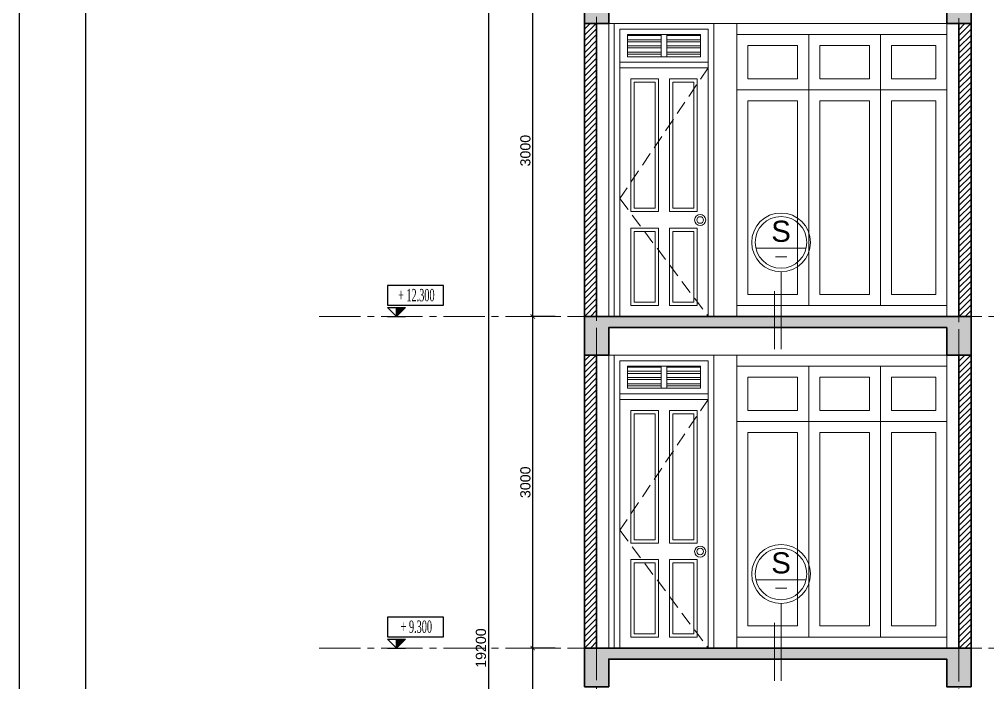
# Model space of a CAD drawing. Header units: millimetres. Extents: x 522695 to 636011, y 461124 to 505319.
# Drawn here: x 582372 to 591140, y 484053 to 490053 of the extents above; entities that cross this region are included whole.
import ezdxf
from ezdxf.enums import TextEntityAlignment as Align

# ---------------------------------------------------------------- set-up
doc = ezdxf.new("R2010")
doc.units = ezdxf.units.MM
doc.header["$LTSCALE"] = 500
doc.header["$MEASUREMENT"] = 0
doc.linetypes.add('CENTER2', pattern=[1.125, 0.75, -0.125, 0.125, -0.125])
doc.linetypes.add('DASHED2', pattern=[0.375, 0.25, -0.125])
doc.layers.get('0').update_dxf_attribs({"linetype": 'CONTINUOUS'})
doc.layers.get('DEFPOINTS').update_dxf_attribs({"color": 250, "linetype": 'CONTINUOUS'})
for name, color, linetype, lineweight in [('DH_CAT', 3, 'CONTINUOUS', 35), ('DH_HATCH', 250, 'CONTINUOUS', 5), ('DH_KHUAT', 149, 'DASHED2', 9), ('DH_KTHUOC', 8, 'CONTINUOUS', 5), ('DH_NETMANH', 9, 'CONTINUOUS', 5), ('DH_NOITHAT', 252, 'CONTINUOUS', 9), ('DH_TRUC', 251, 'CENTER2', 5), ('TEXT', 3, 'CONTINUOUS', 25)]:
    doc.layers.add(name, color=color, linetype=linetype, lineweight=lineweight)
doc.layers.add('E_Thay', color=33, linetype='CONTINUOUS')
doc.layers.add('IN', color=5, linetype='CONTINUOUS')
doc.styles.add('arial', font='arial.ttf')
doc.styles.add('DH_KITHUOC', font='arial.ttf')
doc.styles.add('ROMANSssss', font='vntimeh.shx', dxfattribs={"width": 0.55})
doc.dimstyles.new('DH_100s', dxfattribs={"dimtxt": 230, "dimasz": 100, "dimexe": 50, "dimexo": 0, "dimgap": 50, "dimtad": 1, "dimdec": 0, "dimzin": 0, "dimdsep": 46, "dimtxsty": 'DH_KITHUOC', "dimblk1": 'ARCHTICK', "dimblk2": 'ARCHTICK', "dimsah": 1, "dimcen": 90, "dimdle": 50, "dimclrd": 8, "dimclre": 8, "dimclrt": 4, "dimadec": 0, "dimazin": 0, "dimtfac": 100, "dimtdec": 0, "dimtofl": 0, "dimtmove": 2, "dimatfit": 3, "dimldrblk": 'ARCHTICK', "dimfxl": 1, "dimtolj": 2, "dimtzin": 0, "dimarcsym": 0})

# ---------------------------------------------------------------- blocks, each defined once
blk = doc.blocks.new('KHUNGTEN_A3')
at = {"color": 3}
blk.add_lwpolyline([(0, 14850), (21000, 14850), (21000, 0), (0, 0)], close=True, dxfattribs=at)
blk.add_lwpolyline([(379.8, 14704), (20854, 14704), (20854, 146), (379.8, 146)], close=True)
blk = doc.blocks.new('CosSan')
at = {"lineweight": 25}
blk.add_hatch(color=8, dxfattribs=at).paths.add_polyline_path([(160, 160), (0, 160), (0, 0)])
at = {"color": 8, "lineweight": 25}
for p, q in [((-160, 0), (160, 0)), ((0, 0), (0, 160))]:
    blk.add_line(p, q, dxfattribs=at)
blk.add_lwpolyline([(0, 0), (-160, 160), (160, 160)], close=True, dxfattribs=at)
at = {"color": 8}
blk.add_wipeout([(-161, 550), (-161, 200), (839, 200), (839, 550)], dxfattribs=at).dxf.layer = 'E_Thay'
at = {"color": 8, "lineweight": 25}
blk.add_lwpolyline([(-161, 200), (839, 200), (839, 550), (-161, 550)], close=True, dxfattribs=at)
at = {"layer": 'E_Thay', "color": 8, "lineweight": 25}
blk.add_line((-160, 160), (160, 160), dxfattribs=at)
at = {"style": 'ROMANSssss', "width": 0.55}
blk.add_attdef('%%P0,000', text='', height=220, dxfattribs=at).set_placement((353, 271), align=Align.CENTER)
blk = doc.blocks.new('_ARCHTICK')
at = {"color": 0, "linetype": 'ByBlock', "const_width": 0.15}
blk.add_lwpolyline([(-0.5, -0.5), (0.5, 0.5)], dxfattribs=at)
blk = doc.blocks.new('*D314')
at = {"layer": 'DEFPOINTS', "color": 0, "transparency": 16777216}
for p in [(587021.7, 484365), (587225.4, 484365), (587225.4, 481365)]:
    blk.add_point(p, dxfattribs=at)
at = {"layer": 'DH_KTHUOC', "color": 8, "lineweight": -2, "transparency": 16777216}
for p, q in [((587225.4, 484365), (587001.7, 484365)), ((587021.7, 481345), (587021.7, 484385)), ((587225.4, 481365), (587001.7, 481365))]:
    blk.add_line(p, q, dxfattribs=at)
at = {"layer": 'DH_KTHUOC', "color": 8, "lineweight": -2, "transparency": 16777216, "xscale": 40, "yscale": 40, "zscale": 40}
for p, rotation in [((587021.7, 484365), 90), ((587021.7, 481365), 270)]:
    blk.add_blockref('_ARCHTICK', p, dxfattribs=dict(at, rotation=rotation))
at = {"layer": 'DH_KTHUOC', "color": 4, "transparency": 16777216, "insert": (586954.7, 482865), "char_height": 92, "attachment_point": 5, "rotation": 90, "style": 'DH_KITHUOC'}
blk.add_mtext('\\A2;3000', dxfattribs=at)
blk = doc.blocks.new('*D315')
at = {"layer": 'DEFPOINTS', "color": 0, "transparency": 16777216}
for p in [(587021.7, 487365), (587225.4, 487365), (587225.4, 484365)]:
    blk.add_point(p, dxfattribs=at)
at = {"layer": 'DH_KTHUOC', "color": 8, "lineweight": -2, "transparency": 16777216}
for p, q in [((587225.4, 487365), (587001.7, 487365)), ((587021.7, 484345), (587021.7, 487385)), ((587225.4, 484365), (587001.7, 484365))]:
    blk.add_line(p, q, dxfattribs=at)
at = {"layer": 'DH_KTHUOC', "color": 8, "lineweight": -2, "transparency": 16777216, "xscale": 40, "yscale": 40, "zscale": 40}
for p, rotation in [((587021.7, 487365), 90), ((587021.7, 484365), 270)]:
    blk.add_blockref('_ARCHTICK', p, dxfattribs=dict(at, rotation=rotation))
at = {"layer": 'DH_KTHUOC', "color": 4, "transparency": 16777216, "insert": (586954.7, 485865), "char_height": 92, "attachment_point": 5, "rotation": 90, "style": 'DH_KITHUOC'}
blk.add_mtext('\\A2;3000', dxfattribs=at)
blk = doc.blocks.new('*D318')
at = {"layer": 'DEFPOINTS', "color": 0, "transparency": 16777216}
for p in [(587225.4, 493965), (586618.9, 474765), (587225.4, 474765)]:
    blk.add_point(p, dxfattribs=at)
at = {"layer": 'DH_KTHUOC', "color": 8, "lineweight": -2, "transparency": 16777216}
for p, q in [((587225.4, 493965), (586598.9, 493965)), ((586618.9, 493985), (586618.9, 474745)), ((587225.4, 474765), (586598.9, 474765))]:
    blk.add_line(p, q, dxfattribs=at)
at = {"layer": 'DH_KTHUOC', "color": 8, "lineweight": -2, "transparency": 16777216, "xscale": 40, "yscale": 40, "zscale": 40}
for p, rotation in [((586618.9, 493965), 90), ((586618.9, 474765), 270)]:
    blk.add_blockref('_ARCHTICK', p, dxfattribs=dict(at, rotation=rotation))
at = {"layer": 'DH_KTHUOC', "color": 4, "transparency": 16777216, "insert": (586552, 484365), "char_height": 92, "attachment_point": 5, "rotation": 90, "style": 'DH_KITHUOC'}
blk.add_mtext('\\A2;19200', dxfattribs=at)
blk = doc.blocks.new('*U716')
at = {"color": 3}
blk.add_line((-48.3, 128.3), (48.3, 128.3), dxfattribs=at)
for points in [[(-214.2, 200), (214.2, 200)], [(0, 0), (0, -660.2)]]:
    blk.add_lwpolyline(points)
blk.add_lwpolyline([(-54.3, -166.1), (-54.3, -660.2)], dxfattribs=at)
blk.add_circle((0, 250), 250)
at = {"color": 250}
blk.add_circle((0, 250), 220, dxfattribs=at)
at = {"style": 'arial'}
blk.add_attdef('KH-CAT', text='', height=180, dxfattribs=at).set_placement((0, 200.8), align=Align.BOTTOM_CENTER)
blk = doc.blocks.new('*D856')
at = {"layer": 'DEFPOINTS', "color": 0, "transparency": 16777216}
for p in [(587021.7, 490365), (587225.4, 490365), (587225.4, 487365)]:
    blk.add_point(p, dxfattribs=at)
at = {"layer": 'DH_KTHUOC', "color": 8, "lineweight": -2, "transparency": 16777216}
for p, q in [((587225.4, 490365), (587001.7, 490365)), ((587021.7, 487345), (587021.7, 490385)), ((587225.4, 487365), (587001.7, 487365))]:
    blk.add_line(p, q, dxfattribs=at)
at = {"layer": 'DH_KTHUOC', "color": 8, "lineweight": -2, "transparency": 16777216, "xscale": 40, "yscale": 40, "zscale": 40}
for p, rotation in [((587021.7, 490365), 90), ((587021.7, 487365), 270)]:
    blk.add_blockref('_ARCHTICK', p, dxfattribs=dict(at, rotation=rotation))
at = {"layer": 'DH_KTHUOC', "color": 4, "transparency": 16777216, "insert": (586954.7, 488865), "char_height": 92, "attachment_point": 5, "rotation": 90, "style": 'DH_KITHUOC'}
blk.add_mtext('\\A2;3000', dxfattribs=at)

msp = doc.modelspace()

# ---------------------------------------------------------------- hatches: boundary and pattern name
at = {"layer": 'DH_HATCH'}
h = msp.add_hatch(dxfattribs=at)
h.set_pattern_fill('CHAU-01', color=256, scale=10, style=0, pattern_type=2)
h.set_pattern_definition([(50, (587489.71, 490015), (71.726, -6.2752), [7.5, -82.5]), (355, (587489.71, 490015), (-13.8751, 75.2192), [6, -66]), (100.4514, (587495.684, 490014.48), (57.851, 68.944), [6.374, -70.1142]), (46.1842, (587489.71, 490035), (106.724, -16.552), [11.25, -123.75]), (96.6356, (587498.6, 490033.62), (93.4663, 97.4118), [9.561, -105.1713]), (351.1842, (587489.71, 490035), (93.4662, 97.412), [9, -99]), (21, (587499.71, 490030), (59.6907, -40.2619), [7.5, -82.5]), (326, (587499.71, 490030), (24.3315, 72.515), [6, -66]), (71.4514, (587504.68, 490026.645), (84.0223, 32.253), [6.374, -70.1142]), (37.5, (587489.707, 490015), (1.21599, 33.28939), [0, -65.2, 0, -67, 0, -66.25]), (7.5, (587489.707, 490015), (26.30695, 39.44117), [0, -38.2, 0, -63.7, 0, -25.25]), (327.5, (587467.407, 490015), (53.38224, -2.25549), [0, -25, 0, -78, 0, -103.5]), (317.5, (587457.407, 490015), (58.3186, 10.0105), [0, -32.5, 0, -51.8, 0, -73.5]), (45, (587489.707, 490015), (-30.05204, 30.05204), []), (45, (587489.707, 490027.25), (-30.05204, 30.05204), [])])
h.paths.add_polyline_path([(587489.7, 490365), (590989.7, 490365), (590989.7, 490015), (590769.7, 490015), (590769.7, 490265), (587709.7, 490265), (587709.7, 490015), (587489.7, 490015)])
h = msp.add_hatch(dxfattribs=at)
h.set_pattern_fill('ANSI31', color=256, scale=300, style=0)
h.set_pattern_definition([(45, (587489.707, 487365), (-26.5165, 26.5165), [])])
h.paths.add_polyline_path([(587599.7, 490015), (587489.7, 490015), (587489.7, 487365), (587599.7, 487365)])
h.paths.add_polyline_path([(590989.7, 490015), (590879.7, 490015), (590879.7, 487365), (590989.7, 487365)])
h = msp.add_hatch(dxfattribs=at)
h.set_pattern_fill('CHAU-01', color=256, scale=10, style=0, pattern_type=2)
h.set_pattern_definition([(50, (587489.71, 487015), (71.726, -6.2752), [7.5, -82.5]), (355, (587489.71, 487015), (-13.8751, 75.2192), [6, -66]), (100.4514, (587495.684, 487014.48), (57.851, 68.944), [6.374, -70.1142]), (46.1842, (587489.71, 487035), (106.724, -16.552), [11.25, -123.75]), (96.6356, (587498.6, 487033.62), (93.4663, 97.4118), [9.561, -105.1713]), (351.1842, (587489.71, 487035), (93.4662, 97.412), [9, -99]), (21, (587499.71, 487030), (59.6907, -40.2619), [7.5, -82.5]), (326, (587499.71, 487030), (24.3315, 72.515), [6, -66]), (71.4514, (587504.68, 487026.645), (84.0223, 32.253), [6.374, -70.1142]), (37.5, (587489.707, 487015), (1.21599, 33.28939), [0, -65.2, 0, -67, 0, -66.25]), (7.5, (587489.707, 487015), (26.30695, 39.44117), [0, -38.2, 0, -63.7, 0, -25.25]), (327.5, (587467.407, 487015), (53.38224, -2.25549), [0, -25, 0, -78, 0, -103.5]), (317.5, (587457.407, 487015), (58.3186, 10.0105), [0, -32.5, 0, -51.8, 0, -73.5]), (45, (587489.707, 487015), (-30.05204, 30.05204), []), (45, (587489.707, 487027.25), (-30.05204, 30.05204), [])])
h.paths.add_polyline_path([(587489.7, 487365), (590989.7, 487365), (590989.7, 487015), (590769.7, 487015), (590769.7, 487265), (587709.7, 487265), (587709.7, 487015), (587489.7, 487015)])
h = msp.add_hatch(dxfattribs=at)
h.set_pattern_fill('ANSI31', color=256, scale=300, style=0)
h.set_pattern_definition([(45, (587489.707, 484365), (-26.5165, 26.5165), [])])
h.paths.add_polyline_path([(587599.7, 487015), (587489.7, 487015), (587489.7, 484365), (587599.7, 484365)])
h.paths.add_polyline_path([(590989.7, 487015), (590879.7, 487015), (590879.7, 484365), (590989.7, 484365)])
h = msp.add_hatch(dxfattribs=at)
h.set_pattern_fill('CHAU-01', color=256, scale=10, style=0, pattern_type=2)
h.set_pattern_definition([(50, (587489.71, 484015), (71.726, -6.2752), [7.5, -82.5]), (355, (587489.71, 484015), (-13.8751, 75.2192), [6, -66]), (100.4514, (587495.684, 484014.48), (57.851, 68.944), [6.374, -70.1142]), (46.1842, (587489.71, 484035), (106.724, -16.552), [11.25, -123.75]), (96.6356, (587498.6, 484033.62), (93.4663, 97.4118), [9.561, -105.1713]), (351.1842, (587489.71, 484035), (93.4662, 97.412), [9, -99]), (21, (587499.71, 484030), (59.6907, -40.2619), [7.5, -82.5]), (326, (587499.71, 484030), (24.3315, 72.515), [6, -66]), (71.4514, (587504.68, 484026.645), (84.0223, 32.253), [6.374, -70.1142]), (37.5, (587489.707, 484015), (1.21599, 33.28939), [0, -65.2, 0, -67, 0, -66.25]), (7.5, (587489.707, 484015), (26.30695, 39.44117), [0, -38.2, 0, -63.7, 0, -25.25]), (327.5, (587467.407, 484015), (53.38224, -2.25549), [0, -25, 0, -78, 0, -103.5]), (317.5, (587457.407, 484015), (58.3186, 10.0105), [0, -32.5, 0, -51.8, 0, -73.5]), (45, (587489.707, 484015), (-30.05204, 30.05204), []), (45, (587489.707, 484027.25), (-30.05204, 30.05204), [])])
h.paths.add_polyline_path([(587489.7, 484365), (590989.7, 484365), (590989.7, 484015), (590769.7, 484015), (590769.7, 484265), (587709.7, 484265), (587709.7, 484015), (587489.7, 484015)])
at = {"layer": 'DH_NOITHAT'}
h = msp.add_hatch(dxfattribs=at)
h.set_pattern_fill('ANSI32', color=250, scale=150, angle=405)
h.set_pattern_definition([(360, (-435989.756, 503706.54), (-2e-14, 56.25), []), (360, (-435971.006, 503687.79), (-2e-14, 56.25), [])])
h.paths.add_polyline_path([(588184.7, 489915), (587879.7, 489915), (587879.7, 489715), (588184.7, 489715)])
h.paths.add_polyline_path([(588539.7, 489915), (588234.7, 489915), (588234.7, 489715), (588539.7, 489715)])
h = msp.add_hatch(dxfattribs=at)
h.set_pattern_fill('ANSI32', color=250, scale=150, angle=405)
h.set_pattern_definition([(360, (-435989.756, 500706.54), (-2e-14, 56.25), []), (360, (-435971.006, 500687.79), (-2e-14, 56.25), [])])
h.paths.add_polyline_path([(588184.7, 486915), (587879.7, 486915), (587879.7, 486715), (588184.7, 486715)])
h.paths.add_polyline_path([(588539.7, 486915), (588234.7, 486915), (588234.7, 486715), (588539.7, 486715)])

# ---------------------------------------------------------------- linework, layer by layer
at = {"layer": 'DH_CAT'}
for points in [[(587489.7, 490365), (590989.7, 490365), (590989.7, 490015), (590769.7, 490015), (590769.7, 490265), (587709.7, 490265), (587709.7, 490015), (587489.7, 490015)], [(587489.7, 487365), (590989.7, 487365), (590989.7, 487015), (590769.7, 487015), (590769.7, 487265), (587709.7, 487265), (587709.7, 487015), (587489.7, 487015)], [(587489.7, 484365), (590989.7, 484365), (590989.7, 484015), (590769.7, 484015), (590769.7, 484265), (587709.7, 484265), (587709.7, 484015), (587489.7, 484015)]]:
    msp.add_lwpolyline(points, close=True, dxfattribs=at)
for points in [[(587489.7, 490015), (587489.7, 487365)], [(587599.7, 490015), (587599.7, 487365)], [(590879.7, 490015), (590879.7, 487365)], [(590989.7, 490015), (590989.7, 487365)], [(587489.7, 487015), (587489.7, 484365)], [(587599.7, 487015), (587599.7, 484365)], [(590879.7, 487015), (590879.7, 484365)], [(590989.7, 487015), (590989.7, 484365)]]:
    msp.add_lwpolyline(points, dxfattribs=at)
at = {"layer": 'DH_KHUAT'}
for points in [[(588609.7, 489615), (587809.7, 488431.6), (588609.7, 487365)], [(588609.7, 486615), (587809.7, 485431.6), (588609.7, 484365)]]:
    msp.add_lwpolyline(points, dxfattribs=at)
at = {"layer": 'DH_NETMANH'}
for points in [[(587709.7, 490015), (587709.7, 487365)], [(587709.7, 487015), (587709.7, 484365)]]:
    msp.add_lwpolyline(points, dxfattribs=at)
at = {"layer": 'DH_NOITHAT'}
for p, q in [((589519.7, 489915), (589519.7, 487465)), ((590169.7, 489915), (590169.7, 487465)), ((589519.7, 486915), (589519.7, 484465)), ((590169.7, 486915), (590169.7, 484465))]:
    msp.add_line(p, q, dxfattribs=at)
for points in [[(587709.7, 490015), (590769.7, 490015)], [(587759.7, 487365), (587759.7, 490015), (588659.7, 490015), (588659.7, 487365)], [(587809.7, 487365), (587809.7, 489965), (588609.7, 489965), (588609.7, 487365)], [(588184.7, 489915), (588184.7, 489715)], [(588234.7, 489915), (588234.7, 489715)], [(588869.7, 489915), (590769.7, 489915)], [(587809.7, 489665), (588609.7, 489665)], [(587809.7, 489615), (588609.7, 489615)], [(588869.7, 489415), (590769.7, 489415)], [(588869.7, 487465), (590769.7, 487465)], [(587709.7, 487015), (590769.7, 487015)], [(587759.7, 484365), (587759.7, 487015), (588659.7, 487015), (588659.7, 484365)], [(587809.7, 484365), (587809.7, 486965), (588609.7, 486965), (588609.7, 484365)], [(588184.7, 486915), (588184.7, 486715)], [(588234.7, 486915), (588234.7, 486715)], [(588869.7, 486915), (590769.7, 486915)], [(587809.7, 486665), (588609.7, 486665)], [(587809.7, 486615), (588609.7, 486615)], [(588869.7, 486415), (590769.7, 486415)], [(588869.7, 484465), (590769.7, 484465)]]:
    msp.add_lwpolyline(points, dxfattribs=at)
for points in [[(588869.7, 487365), (590769.7, 487365), (590769.7, 490015), (588869.7, 490015)], [(587879.7, 489915), (588539.7, 489915), (588539.7, 489715), (587879.7, 489715)], [(587909.7, 488315), (588159.7, 488315), (588159.7, 489515), (587909.7, 489515)], [(588509.7, 488315), (588259.7, 488315), (588259.7, 489515), (588509.7, 489515)], [(588159.7, 488165), (587909.7, 488165), (587909.7, 487465), (588159.7, 487465)], [(588259.7, 488165), (588509.7, 488165), (588509.7, 487465), (588259.7, 487465)], [(588869.7, 484365), (590769.7, 484365), (590769.7, 487015), (588869.7, 487015)], [(587879.7, 486915), (588539.7, 486915), (588539.7, 486715), (587879.7, 486715)], [(587909.7, 485315), (588159.7, 485315), (588159.7, 486515), (587909.7, 486515)], [(588509.7, 485315), (588259.7, 485315), (588259.7, 486515), (588509.7, 486515)], [(588159.7, 485165), (587909.7, 485165), (587909.7, 484465), (588159.7, 484465)], [(588259.7, 485165), (588509.7, 485165), (588509.7, 484465), (588259.7, 484465)]]:
    msp.add_lwpolyline(points, close=True, dxfattribs=at)
at = {"layer": 'DH_NOITHAT', "color": 250}
for points in [[(588969.7, 489815), (589419.7, 489815), (589419.7, 489515), (588969.7, 489515)], [(589619.7, 489815), (590069.7, 489815), (590069.7, 489515), (589619.7, 489515)], [(590269.7, 489815), (590669.7, 489815), (590669.7, 489515), (590269.7, 489515)], [(587939.7, 488345), (588129.7, 488345), (588129.7, 489485), (587939.7, 489485)], [(588479.7, 488345), (588289.7, 488345), (588289.7, 489485), (588479.7, 489485)], [(588969.7, 489315), (589419.7, 489315), (589419.7, 487565), (588969.7, 487565)], [(589619.7, 489315), (590069.7, 489315), (590069.7, 487565), (589619.7, 487565)], [(590269.7, 489315), (590669.7, 489315), (590669.7, 487565), (590269.7, 487565)], [(588129.7, 488135), (587939.7, 488135), (587939.7, 487495), (588129.7, 487495)], [(588289.7, 488135), (588479.7, 488135), (588479.7, 487495), (588289.7, 487495)], [(588969.7, 486815), (589419.7, 486815), (589419.7, 486515), (588969.7, 486515)], [(589619.7, 486815), (590069.7, 486815), (590069.7, 486515), (589619.7, 486515)], [(590269.7, 486815), (590669.7, 486815), (590669.7, 486515), (590269.7, 486515)], [(587939.7, 485345), (588129.7, 485345), (588129.7, 486485), (587939.7, 486485)], [(588479.7, 485345), (588289.7, 485345), (588289.7, 486485), (588479.7, 486485)], [(588969.7, 486315), (589419.7, 486315), (589419.7, 484565), (588969.7, 484565)], [(589619.7, 486315), (590069.7, 486315), (590069.7, 484565), (589619.7, 484565)], [(590269.7, 486315), (590669.7, 486315), (590669.7, 484565), (590269.7, 484565)], [(588129.7, 485135), (587939.7, 485135), (587939.7, 484495), (588129.7, 484495)], [(588289.7, 485135), (588479.7, 485135), (588479.7, 484495), (588289.7, 484495)]]:
    msp.add_lwpolyline(points, close=True, dxfattribs=at)
for centre, radius in [((588537.1, 488237.8), 50), ((588537.1, 488237.8), 30), ((588537.1, 485237.8), 50), ((588537.1, 485237.8), 30)]:
    msp.add_circle(centre, radius, dxfattribs=at)
at = {"layer": 'DH_TRUC'}
for p, q in [((587599.7, 494574.7), (587599.7, 473937.6)), ((590879.7, 473937.6), (590879.7, 494574.7))]:
    msp.add_line(p, q, dxfattribs=at)
msp.add_lwpolyline([(585086.5, 484365), (609296.2, 484365)], dxfattribs=at)

# ---------------------------------------------------------------- block references
at = {"xscale": 1.584000000078231, "yscale": 1.584000000078231, "zscale": 1.584000000078231}
msp.add_blockref('KHUNGTEN_A3', (582372.2, 472364.8), dxfattribs=at)
at = {"layer": 'DH_KTHUOC', "xscale": 1.0625, "yscale": 1.0625, "zscale": 1.0625}
for p in [(589269.4, 487769.6), (589269.4, 484769.6)]:
    msp.add_blockref('*U716', p, dxfattribs=at).add_auto_attribs({'KH-CAT': 'S'})

# ---------------------------------------------------------------- dimensions: what is measured, and where the dimension line sits
at = {"layer": 'DH_KTHUOC'}
for base, p1, p2, picture, middle in [((586618.9, 474765), (587225.4, 493965), (587225.4, 474765), '*D318', (586552, 484365)), ((587021.7, 490365), (587225.4, 487365), (587225.4, 490365), '*D856', (586954.7, 488865)), ((587021.7, 487365), (587225.4, 484365), (587225.4, 487365), '*D315', (586954.7, 485865)), ((587021.7, 484365), (587225.4, 481365), (587225.4, 484365), '*D314', (586954.7, 482865))]:
    dim = msp.add_linear_dim(base=base, p1=p1, p2=p2, angle=90, dimstyle='DH_100s', override={"dimscale": 0.4, "dimarcsym": 2}, dxfattribs=at)
    dim.commit()
    dim.dimension.update_dxf_attribs({"geometry": picture, "text_midpoint": middle})

# ---------------------------------------------------------------- next in the draw order: block references
ref = msp.add_blockref('CosSan', (585787.2, 487365), dxfattribs=dict(xscale=0.5080000000000382, yscale=0.5080000000000382, zscale=0.5080000000000382))
ref.add_attrib('%%P0,000', '+ 12.300', dxfattribs={"layer": 'TEXT', "height": 111.76, "style": 'ROMANSssss', "width": 0.55}).set_placement((585966.7, 487502.5), align=Align.CENTER)
ref = msp.add_blockref('CosSan', (585787.2, 484365), dxfattribs=dict(xscale=0.5080000000000382, yscale=0.5080000000000382, zscale=0.5080000000000382))
ref.add_attrib('%%P0,000', '+ 9.300', dxfattribs={"layer": 'TEXT', "height": 111.76, "style": 'ROMANSssss', "width": 0.55}).set_placement((585966.7, 484502.5), align=Align.CENTER)

# ---------------------------------------------------------------- next in the draw order: linework, layer by layer
at = {"layer": 'DH_TRUC'}
msp.add_lwpolyline([(585086.5, 487365), (609296.2, 487365)], dxfattribs=at)
at = {"layer": 'IN'}
msp.add_lwpolyline([(582372.2, 495887.2), (615636.2, 495887.2), (615636.2, 472364.8), (582372.2, 472364.8)], close=True, dxfattribs=at)

doc.saveas('drawing.dxf')
